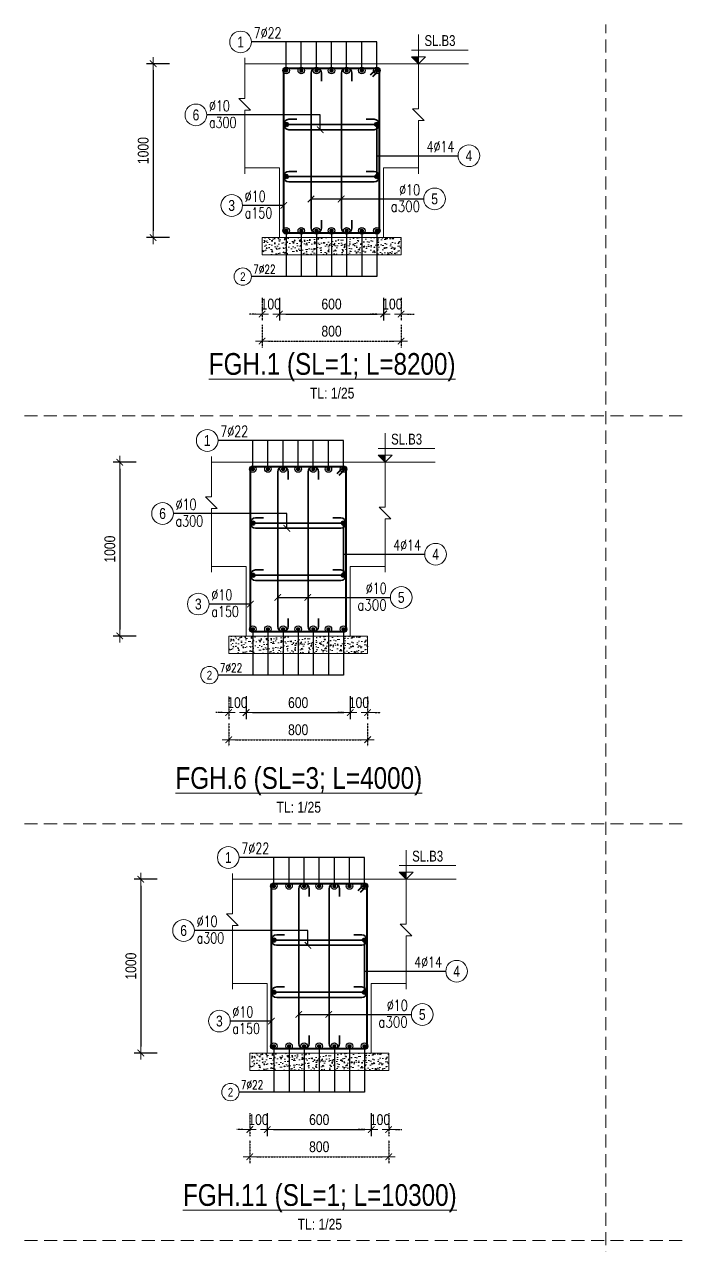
# Model space of a CAD drawing. Header units: millimetres. Extents: x -134772 to 596971, y -129535 to 35703.
# Drawn here: x 42956 to 46741, y -9243 to -2216 of the extents above; entities that cross this region are included whole.
import ezdxf
from ezdxf.enums import TextEntityAlignment as Align

# ---------------------------------------------------------------- set-up
doc = ezdxf.new("R2010")
doc.units = ezdxf.units.MM
doc.header["$MEASUREMENT"] = 0
doc.linetypes.add('HIDDEN', pattern=[0.375, 0.25, -0.125])
doc.layers.get('Defpoints').update_dxf_attribs({"color": 252})
for name, color, linetype, lineweight in [('NDC_S_ANNO', 7, 'Continuous', 20), ('NDC_S_CONTINUOUS', 3, 'Continuous', 20), ('NDC_S_DIM', 1, 'Continuous', 9), ('NDC_S_HATCH MATERIAL', 8, 'Continuous', 13), ('NDC_S_REBAR', 4, 'Continuous', 35), ('NDC_S_STIRRUP', 4, 'Continuous', 40), ('NDC_S_TEXT SYMBOL', 7, 'Continuous', 20), ('NDC_S_THIN LINE', 1, 'Continuous', 5), ('NDC_S_VN TEXT', 7, 'Continuous', 9)]:
    doc.layers.add(name, color=color, linetype=linetype, lineweight=lineweight)
doc.styles.add('ARIAL', font='arial.ttf', dxfattribs={"width": 0.8})
doc.styles.add('NDC_ANNO', font='', dxfattribs={"width": 0.8})
doc.styles.add('NDC_ROMANS', font='romans.shx', dxfattribs={"width": 0.8})
doc.styles.get('NDC_ANNO').set_extended_font_data('Dotum')
doc.dimstyles.new('NDC_dim_25', dxfattribs={"dimscale": 25, "dimtxt": 2.5, "dimasz": 1.5, "dimexe": 1.5, "dimexo": 0, "dimgap": 1, "dimtad": 1, "dimdec": 0, "dimzin": 0, "dimdsep": 46, "dimtxsty": 'ARIAL', "dimblk": 'DIMMARK', "dimcen": 0.09, "dimdle": 1.2, "dimclrd": 1, "dimclre": 1, "dimclrt": 3, "dimadec": 0, "dimazin": 0, "dimtfac": 1, "dimtdec": 0, "dimtix": 1, "dimtofl": 0, "dimtmove": 0, "dimatfit": 3, "dimfxl": 3.75, "dimfxlon": 1, "dimtolj": 1, "dimtzin": 0, "dimarcsym": 0})

# ---------------------------------------------------------------- blocks, each defined once
blk = doc.blocks.new('DIMMARK')
at = {"layer": 'NDC_S_DIM', "color": 1}
blk.add_line((-1.5, 0), (1, 0), dxfattribs=at)
at = {"layer": 'NDC_S_DIM', "color": 2, "const_width": 0.15}
blk.add_lwpolyline([(-0.5, -0.5), (0.5, 0.5)], dxfattribs=at)
blk = doc.blocks.new('kata_block_THEP')
at = {"layer": 'NDC_S_REBAR', "color": 0}
for p, q in [((-0.5, 0), (0.5, 0)), ((-0.35, 0.35), (0.35, -0.35)), ((0.35, 0.35), (-0.35, -0.35)), ((0, 0.5), (0, -0.5))]:
    blk.add_line(p, q, dxfattribs=at)
at = {"layer": 'NDC_S_REBAR', "color": 0, "const_width": 0.0833}
blk.add_lwpolyline([(-0.5, 0, 1), (0.5, 0, 1), (-0.5, 0, 1)], format="xyb", dxfattribs=at)
blk = doc.blocks.new('*D1551')
at = {"layer": 'Defpoints', "color": 0, "transparency": 16777216}
for p in [(44203.6, -2442.1), (43697.6, -3442.1), (44203.6, -3442.1)]:
    blk.add_point(p, dxfattribs=at)
at = {"layer": 'NDC_S_DIM', "color": 1, "lineweight": -2, "transparency": 16777216}
for p, q in [((43791.4, -2442.1), (43660.1, -2442.1)), ((43697.6, -2479.6), (43697.6, -3404.6)), ((43791.4, -3442.1), (43660.1, -3442.1))]:
    blk.add_line(p, q, dxfattribs=at)
at = {"layer": 'NDC_S_DIM', "color": 1, "lineweight": -2, "transparency": 16777216, "xscale": 37.5, "yscale": 37.5, "zscale": 37.5}
for p, rotation in [((43697.6, -2442.1), 90), ((43697.6, -3442.1), 270)]:
    blk.add_blockref('DIMMARK', p, dxfattribs=dict(at, rotation=rotation))
at = {"layer": 'NDC_S_DIM', "color": 3, "transparency": 16777216, "insert": (43640.7, -2942.1), "char_height": 62.5, "attachment_point": 5, "rotation": 90, "style": 'ARIAL'}
blk.add_mtext('\\A1;1000', dxfattribs=at)
blk = doc.blocks.new('*D1552')
at = {"layer": 'Defpoints', "color": 0, "transparency": 16777216}
for p in [(44425, -3482.6), (45025, -3482.6), (45025, -3882.6)]:
    blk.add_point(p, dxfattribs=at)
at = {"layer": 'NDC_S_DIM', "color": 1, "lineweight": -2, "transparency": 16777216}
for p, q in [((44425, -3788.8), (44425, -3920.1)), ((45025, -3788.8), (45025, -3920.1)), ((44462.5, -3882.6), (44987.5, -3882.6))]:
    blk.add_line(p, q, dxfattribs=at)
at = {"layer": 'NDC_S_DIM', "color": 1, "lineweight": -2, "transparency": 16777216, "xscale": 37.5, "yscale": 37.5, "zscale": 37.5, "rotation": 180}
blk.add_blockref('DIMMARK', (44425, -3882.6), dxfattribs=at)
at = {"layer": 'NDC_S_DIM', "color": 1, "lineweight": -2, "transparency": 16777216, "xscale": 37.5, "yscale": 37.5, "zscale": 37.5}
blk.add_blockref('DIMMARK', (45025, -3882.6), dxfattribs=at)
at = {"layer": 'NDC_S_DIM', "color": 3, "transparency": 16777216, "insert": (44725, -3825.7), "char_height": 62.5, "attachment_point": 5, "style": 'ARIAL'}
blk.add_mtext('\\A1;600', dxfattribs=at)
blk = doc.blocks.new('kata_block_CT')
at = {"layer": 'NDC_S_ANNO'}
blk.add_hatch(color=3, dxfattribs=at).paths.add_polyline_path([(0, 1.6), (-1.61, 1.6), (0, 0)])
at = {"layer": 'NDC_S_ANNO', "ltscale": 50}
h = blk.add_hatch(dxfattribs=at)
h.set_pattern_fill('ANSI31', color=256, scale=1.406251, style=0)
h.set_pattern_definition([(45, (0, 5e-12), (-3.157, 3.157), [])])
h.paths.add_polyline_path([(0, 1.6), (0, 0), (1.61, 1.6)])
for p, q in [((-1.59, 3.14), (11.47, 3.14)), ((11.56, 0), (-1.64, 0))]:
    blk.add_line(p, q, dxfattribs=at)
for points in [[(0, 6.69), (0, 0)], [(0, 0), (-1.61, 1.6), (0, 1.6)], [(0, 0), (1.61, 1.6), (0, 1.6)]]:
    blk.add_lwpolyline(points, dxfattribs=at)
at = {"layer": 'NDC_S_ANNO', "color": 8, "ltscale": 50}
blk.add_lwpolyline([(0, 0), (-1.61, 1.6), (0, 1.6)], dxfattribs=at)
at = {"layer": 'NDC_S_TEXT SYMBOL', "color": 3, "style": 'NDC_ANNO', "width": 0.8}
blk.add_attdef('CT', (1.41, 4.07), '', height=2.5, dxfattribs=at)
blk = doc.blocks.new('*D1553')
at = {"layer": 'Defpoints', "color": 0, "linetype": 'HIDDEN', "transparency": 16777216}
for p in [(44325, -3582.6), (44425, -3788.8), (44325, -3882.6)]:
    blk.add_point(p, dxfattribs=at)
at = {"layer": 'NDC_S_DIM', "color": 1, "linetype": 'HIDDEN', "lineweight": -2, "transparency": 16777216}
for p, q in [((44325, -3788.8), (44325, -3920.1)), ((44425, -3788.8), (44425, -3920.1)), ((44287.5, -3882.6), (44250, -3882.6)), ((44462.5, -3882.6), (44500, -3882.6))]:
    blk.add_line(p, q, dxfattribs=at)
at = {"layer": 'NDC_S_DIM', "color": 1, "linetype": 'HIDDEN', "lineweight": -2, "transparency": 16777216, "xscale": 37.5, "yscale": 37.5, "zscale": 37.5}
blk.add_blockref('DIMMARK', (44325, -3882.6), dxfattribs=at)
at = {"layer": 'NDC_S_DIM', "color": 1, "linetype": 'HIDDEN', "lineweight": -2, "transparency": 16777216, "xscale": 37.5, "yscale": 37.5, "zscale": 37.5, "rotation": 180}
blk.add_blockref('DIMMARK', (44425, -3882.6), dxfattribs=at)
at = {"layer": 'NDC_S_DIM', "color": 3, "linetype": 'HIDDEN', "transparency": 16777216, "insert": (44375, -3825.7), "char_height": 62.5, "attachment_point": 5, "style": 'ARIAL'}
blk.add_mtext('\\A1;100', dxfattribs=at)
blk = doc.blocks.new('*D1554')
at = {"layer": 'Defpoints', "color": 0, "linetype": 'HIDDEN', "transparency": 16777216}
for p in [(45125, -3582.6), (45025, -3788.8), (45125, -3882.6)]:
    blk.add_point(p, dxfattribs=at)
at = {"layer": 'NDC_S_DIM', "color": 1, "linetype": 'HIDDEN', "lineweight": -2, "transparency": 16777216}
for p, q in [((45025, -3788.8), (45025, -3920.1)), ((45125, -3788.8), (45125, -3920.1)), ((44987.5, -3882.6), (44950, -3882.6)), ((45162.5, -3882.6), (45200, -3882.6))]:
    blk.add_line(p, q, dxfattribs=at)
at = {"layer": 'NDC_S_DIM', "color": 1, "linetype": 'HIDDEN', "lineweight": -2, "transparency": 16777216, "xscale": 37.5, "yscale": 37.5, "zscale": 37.5}
blk.add_blockref('DIMMARK', (45025, -3882.6), dxfattribs=at)
at = {"layer": 'NDC_S_DIM', "color": 1, "linetype": 'HIDDEN', "lineweight": -2, "transparency": 16777216, "xscale": 37.5, "yscale": 37.5, "zscale": 37.5, "rotation": 180}
blk.add_blockref('DIMMARK', (45125, -3882.6), dxfattribs=at)
at = {"layer": 'NDC_S_DIM', "color": 3, "linetype": 'HIDDEN', "transparency": 16777216, "insert": (45075, -3825.7), "char_height": 62.5, "attachment_point": 5, "style": 'ARIAL'}
blk.add_mtext('\\A1;100', dxfattribs=at)
blk = doc.blocks.new('kata_block_TD')
at = {"color": 6, "linetype": 'ByBlock', "lineweight": -2, "style": 'ARIAL', "width": 0.8}
blk.add_attdef('SECTDET2', text='', height=5, dxfattribs=at).set_placement((0, 7.97), align=Align.CENTER)
at = {"color": 0, "linetype": 'ByBlock', "lineweight": -2, "style": 'ARIAL', "width": 0.8}
blk.add_attdef('SECTDET1', text='', height=5, dxfattribs=at).set_placement((0, 1.47), align=Align.CENTER)
at = {"color": 3, "lineweight": 25, "style": 'ARIAL', "width": 0.8}
blk.add_attdef('SSCALE', text='', height=2.5, dxfattribs=at).set_placement((0, -4), align=Align.CENTER)
blk = doc.blocks.new('*D1555')
at = {"layer": 'Defpoints', "color": 0, "linetype": 'HIDDEN', "transparency": 16777216}
for p in [(44325, -3582.6), (45125, -3582.6), (45125, -4038.6)]:
    blk.add_point(p, dxfattribs=at)
at = {"layer": 'NDC_S_DIM', "color": 1, "linetype": 'HIDDEN', "lineweight": -2, "transparency": 16777216}
for p, q in [((44325, -3944.8), (44325, -4076.1)), ((45125, -3944.8), (45125, -4076.1)), ((44362.5, -4038.6), (45087.5, -4038.6))]:
    blk.add_line(p, q, dxfattribs=at)
at = {"layer": 'NDC_S_DIM', "color": 1, "linetype": 'HIDDEN', "lineweight": -2, "transparency": 16777216, "xscale": 37.5, "yscale": 37.5, "zscale": 37.5, "rotation": 180}
blk.add_blockref('DIMMARK', (44325, -4038.6), dxfattribs=at)
at = {"layer": 'NDC_S_DIM', "color": 1, "linetype": 'HIDDEN', "lineweight": -2, "transparency": 16777216, "xscale": 37.5, "yscale": 37.5, "zscale": 37.5}
blk.add_blockref('DIMMARK', (45125, -4038.6), dxfattribs=at)
at = {"layer": 'NDC_S_DIM', "color": 3, "linetype": 'HIDDEN', "transparency": 16777216, "insert": (44725, -3981.6), "char_height": 62.5, "attachment_point": 5, "style": 'ARIAL'}
blk.add_mtext('\\A1;800', dxfattribs=at)
blk = doc.blocks.new('*U11')
blk.add_circle((-2.5, 0), 2.5)
at = {"layer": 'NDC_S_VN TEXT', "color": 3, "style": 'NDC_ROMANS', "width": 0.75}
for tag, p in [('DK1', (0.5, 0.85)), ('KC1', (0.5, -2.97))]:
    blk.add_attdef(tag, p, '', height=2.5, dxfattribs=at)
at = {"layer": 'NDC_S_VN TEXT', "color": 7, "style": 'ARIAL', "width": 0.8}
blk.add_attdef('SH2', text='', height=2.5, dxfattribs=at).set_placement((-2.5, 0), align=Align.MIDDLE)
blk = doc.blocks.new('*U12')
blk.add_circle((2.5, 0), 2.5)
at = {"layer": 'NDC_S_VN TEXT', "color": 3, "style": 'NDC_ROMANS'}
for tag, width, p in [('DK2', 0.75, (-0.85, 0.85)), ('KC2', 0.8, (-0.85, -2.97))]:
    blk.add_attdef(tag, text='', height=2.5, dxfattribs=dict(at, width=width)).set_placement(p, align=Align.RIGHT)
at = {"layer": 'NDC_S_VN TEXT', "color": 7, "style": 'ARIAL', "width": 0.8}
blk.add_attdef('SH3', text='', height=2.5, dxfattribs=at).set_placement((2.5, 0), align=Align.MIDDLE)
blk = doc.blocks.new('*U624')
blk.add_circle((2.5, 0), 2.5)
at = {"layer": 'NDC_S_VN TEXT', "color": 3, "style": 'NDC_ROMANS', "width": 0.75}
blk.add_attdef('DK2', text='', height=2.5, dxfattribs=at).set_placement((-0.85, 0.85), align=Align.RIGHT)
at = {"layer": 'NDC_S_VN TEXT', "color": 7, "style": 'ARIAL', "width": 0.8}
blk.add_attdef('SH3', text='', height=2.5, dxfattribs=at).set_placement((2.5, 0), align=Align.MIDDLE)
blk = doc.blocks.new('*U623')
blk.add_circle((-2.5, 0), 2.5)
at = {"layer": 'NDC_S_VN TEXT', "color": 3, "style": 'NDC_ROMANS', "width": 0.75}
blk.add_attdef('DK1', (0.5, 0.85), '', height=2.5, dxfattribs=at)
at = {"layer": 'NDC_S_VN TEXT', "color": 7, "style": 'ARIAL', "width": 0.8}
blk.add_attdef('SH2', text='', height=2.5, dxfattribs=at).set_placement((-2.5, 0), align=Align.MIDDLE)
blk = doc.blocks.new('*D1571')
at = {"layer": 'Defpoints', "color": 0, "linetype": 'HIDDEN', "transparency": 16777216}
for p in [(44132.9, -5875.9), (44932.9, -5875.9), (44932.9, -6331.9)]:
    blk.add_point(p, dxfattribs=at)
at = {"layer": 'NDC_S_DIM', "color": 1, "linetype": 'HIDDEN', "lineweight": -2, "transparency": 16777216}
for p, q in [((44132.9, -6238.1), (44132.9, -6369.4)), ((44932.9, -6238.1), (44932.9, -6369.4)), ((44170.4, -6331.9), (44895.4, -6331.9))]:
    blk.add_line(p, q, dxfattribs=at)
at = {"layer": 'NDC_S_DIM', "color": 1, "linetype": 'HIDDEN', "lineweight": -2, "transparency": 16777216, "xscale": 37.5, "yscale": 37.5, "zscale": 37.5, "rotation": 180}
blk.add_blockref('DIMMARK', (44132.9, -6331.9), dxfattribs=at)
at = {"layer": 'NDC_S_DIM', "color": 1, "linetype": 'HIDDEN', "lineweight": -2, "transparency": 16777216, "xscale": 37.5, "yscale": 37.5, "zscale": 37.5}
blk.add_blockref('DIMMARK', (44932.9, -6331.9), dxfattribs=at)
at = {"layer": 'NDC_S_DIM', "color": 3, "linetype": 'HIDDEN', "transparency": 16777216, "insert": (44532.9, -6275), "char_height": 62.5, "attachment_point": 5, "style": 'ARIAL'}
blk.add_mtext('\\A1;800', dxfattribs=at)
blk = doc.blocks.new('*D1572')
at = {"layer": 'Defpoints', "color": 0, "linetype": 'HIDDEN', "transparency": 16777216}
for p in [(44932.9, -5875.9), (44832.9, -6082.1), (44932.9, -6175.9)]:
    blk.add_point(p, dxfattribs=at)
at = {"layer": 'NDC_S_DIM', "color": 1, "linetype": 'HIDDEN', "lineweight": -2, "transparency": 16777216}
for p, q in [((44832.9, -6082.1), (44832.9, -6213.4)), ((44932.9, -6082.1), (44932.9, -6213.4)), ((44795.4, -6175.9), (44757.9, -6175.9)), ((44970.4, -6175.9), (45007.9, -6175.9))]:
    blk.add_line(p, q, dxfattribs=at)
at = {"layer": 'NDC_S_DIM', "color": 1, "linetype": 'HIDDEN', "lineweight": -2, "transparency": 16777216, "xscale": 37.5, "yscale": 37.5, "zscale": 37.5}
blk.add_blockref('DIMMARK', (44832.9, -6175.9), dxfattribs=at)
at = {"layer": 'NDC_S_DIM', "color": 1, "linetype": 'HIDDEN', "lineweight": -2, "transparency": 16777216, "xscale": 37.5, "yscale": 37.5, "zscale": 37.5, "rotation": 180}
blk.add_blockref('DIMMARK', (44932.9, -6175.9), dxfattribs=at)
at = {"layer": 'NDC_S_DIM', "color": 3, "linetype": 'HIDDEN', "transparency": 16777216, "insert": (44882.9, -6119), "char_height": 62.5, "attachment_point": 5, "style": 'ARIAL'}
blk.add_mtext('\\A1;100', dxfattribs=at)
blk = doc.blocks.new('*D1573')
at = {"layer": 'Defpoints', "color": 0, "linetype": 'HIDDEN', "transparency": 16777216}
for p in [(44132.9, -5875.9), (44232.9, -6082.1), (44132.9, -6175.9)]:
    blk.add_point(p, dxfattribs=at)
at = {"layer": 'NDC_S_DIM', "color": 1, "linetype": 'HIDDEN', "lineweight": -2, "transparency": 16777216}
for p, q in [((44132.9, -6082.1), (44132.9, -6213.4)), ((44232.9, -6082.1), (44232.9, -6213.4)), ((44095.4, -6175.9), (44057.9, -6175.9)), ((44270.4, -6175.9), (44307.9, -6175.9))]:
    blk.add_line(p, q, dxfattribs=at)
at = {"layer": 'NDC_S_DIM', "color": 1, "linetype": 'HIDDEN', "lineweight": -2, "transparency": 16777216, "xscale": 37.5, "yscale": 37.5, "zscale": 37.5}
blk.add_blockref('DIMMARK', (44132.9, -6175.9), dxfattribs=at)
at = {"layer": 'NDC_S_DIM', "color": 1, "linetype": 'HIDDEN', "lineweight": -2, "transparency": 16777216, "xscale": 37.5, "yscale": 37.5, "zscale": 37.5, "rotation": 180}
blk.add_blockref('DIMMARK', (44232.9, -6175.9), dxfattribs=at)
at = {"layer": 'NDC_S_DIM', "color": 3, "linetype": 'HIDDEN', "transparency": 16777216, "insert": (44182.9, -6119), "char_height": 62.5, "attachment_point": 5, "style": 'ARIAL'}
blk.add_mtext('\\A1;100', dxfattribs=at)
blk = doc.blocks.new('*D1574')
at = {"layer": 'Defpoints', "color": 0, "transparency": 16777216}
for p in [(44232.9, -5775.9), (44832.9, -5775.9), (44832.9, -6175.9)]:
    blk.add_point(p, dxfattribs=at)
at = {"layer": 'NDC_S_DIM', "color": 1, "lineweight": -2, "transparency": 16777216}
for p, q in [((44232.9, -6082.1), (44232.9, -6213.4)), ((44832.9, -6082.1), (44832.9, -6213.4)), ((44270.4, -6175.9), (44795.4, -6175.9))]:
    blk.add_line(p, q, dxfattribs=at)
at = {"layer": 'NDC_S_DIM', "color": 1, "lineweight": -2, "transparency": 16777216, "xscale": 37.5, "yscale": 37.5, "zscale": 37.5, "rotation": 180}
blk.add_blockref('DIMMARK', (44232.9, -6175.9), dxfattribs=at)
at = {"layer": 'NDC_S_DIM', "color": 1, "lineweight": -2, "transparency": 16777216, "xscale": 37.5, "yscale": 37.5, "zscale": 37.5}
blk.add_blockref('DIMMARK', (44832.9, -6175.9), dxfattribs=at)
at = {"layer": 'NDC_S_DIM', "color": 3, "transparency": 16777216, "insert": (44532.9, -6119), "char_height": 62.5, "attachment_point": 5, "style": 'ARIAL'}
blk.add_mtext('\\A1;600', dxfattribs=at)
blk = doc.blocks.new('*D1575')
at = {"layer": 'Defpoints', "color": 0, "transparency": 16777216}
for p in [(44011.5, -4735.4), (43505.5, -5735.4), (44011.5, -5735.4)]:
    blk.add_point(p, dxfattribs=at)
at = {"layer": 'NDC_S_DIM', "color": 1, "lineweight": -2, "transparency": 16777216}
for p, q in [((43599.2, -4735.4), (43468, -4735.4)), ((43505.5, -4772.9), (43505.5, -5697.9)), ((43599.2, -5735.4), (43468, -5735.4))]:
    blk.add_line(p, q, dxfattribs=at)
at = {"layer": 'NDC_S_DIM', "color": 1, "lineweight": -2, "transparency": 16777216, "xscale": 37.5, "yscale": 37.5, "zscale": 37.5}
for p, rotation in [((43505.5, -4735.4), 90), ((43505.5, -5735.4), 270)]:
    blk.add_blockref('DIMMARK', p, dxfattribs=dict(at, rotation=rotation))
at = {"layer": 'NDC_S_DIM', "color": 3, "transparency": 16777216, "insert": (43448.6, -5235.4), "char_height": 62.5, "attachment_point": 5, "rotation": 90, "style": 'ARIAL'}
blk.add_mtext('\\A1;1000', dxfattribs=at)
blk = doc.blocks.new('*D1596')
at = {"layer": 'Defpoints', "color": 0, "transparency": 16777216}
for p in [(44132.7, -7134.9), (43626.7, -8134.9), (44132.7, -8134.9)]:
    blk.add_point(p, dxfattribs=at)
at = {"layer": 'NDC_S_DIM', "color": 1, "lineweight": -2, "transparency": 16777216}
for p, q in [((43720.4, -7134.9), (43589.2, -7134.9)), ((43626.7, -7172.4), (43626.7, -8097.4)), ((43720.4, -8134.9), (43589.2, -8134.9))]:
    blk.add_line(p, q, dxfattribs=at)
at = {"layer": 'NDC_S_DIM', "color": 1, "lineweight": -2, "transparency": 16777216, "xscale": 37.5, "yscale": 37.5, "zscale": 37.5}
for p, rotation in [((43626.7, -7134.9), 90), ((43626.7, -8134.9), 270)]:
    blk.add_blockref('DIMMARK', p, dxfattribs=dict(at, rotation=rotation))
at = {"layer": 'NDC_S_DIM', "color": 3, "transparency": 16777216, "insert": (43569.8, -7634.9), "char_height": 62.5, "attachment_point": 5, "rotation": 90, "style": 'ARIAL'}
blk.add_mtext('\\A1;1000', dxfattribs=at)
blk = doc.blocks.new('*D1597')
at = {"layer": 'Defpoints', "color": 0, "transparency": 16777216}
for p in [(44354.1, -8175.4), (44954.1, -8175.4), (44954.1, -8575.4)]:
    blk.add_point(p, dxfattribs=at)
at = {"layer": 'NDC_S_DIM', "color": 1, "lineweight": -2, "transparency": 16777216}
for p, q in [((44354.1, -8481.7), (44354.1, -8612.9)), ((44954.1, -8481.7), (44954.1, -8612.9)), ((44391.6, -8575.4), (44916.6, -8575.4))]:
    blk.add_line(p, q, dxfattribs=at)
at = {"layer": 'NDC_S_DIM', "color": 1, "lineweight": -2, "transparency": 16777216, "xscale": 37.5, "yscale": 37.5, "zscale": 37.5, "rotation": 180}
blk.add_blockref('DIMMARK', (44354.1, -8575.4), dxfattribs=at)
at = {"layer": 'NDC_S_DIM', "color": 1, "lineweight": -2, "transparency": 16777216, "xscale": 37.5, "yscale": 37.5, "zscale": 37.5}
blk.add_blockref('DIMMARK', (44954.1, -8575.4), dxfattribs=at)
at = {"layer": 'NDC_S_DIM', "color": 3, "transparency": 16777216, "insert": (44654.1, -8518.5), "char_height": 62.5, "attachment_point": 5, "style": 'ARIAL'}
blk.add_mtext('\\A1;600', dxfattribs=at)
blk = doc.blocks.new('*D1598')
at = {"layer": 'Defpoints', "color": 0, "linetype": 'HIDDEN', "transparency": 16777216}
for p in [(44254.1, -8275.4), (44354.1, -8481.7), (44254.1, -8575.4)]:
    blk.add_point(p, dxfattribs=at)
at = {"layer": 'NDC_S_DIM', "color": 1, "linetype": 'HIDDEN', "lineweight": -2, "transparency": 16777216}
for p, q in [((44254.1, -8481.7), (44254.1, -8612.9)), ((44354.1, -8481.7), (44354.1, -8612.9)), ((44216.6, -8575.4), (44179.1, -8575.4)), ((44391.6, -8575.4), (44429.1, -8575.4))]:
    blk.add_line(p, q, dxfattribs=at)
at = {"layer": 'NDC_S_DIM', "color": 1, "linetype": 'HIDDEN', "lineweight": -2, "transparency": 16777216, "xscale": 37.5, "yscale": 37.5, "zscale": 37.5}
blk.add_blockref('DIMMARK', (44254.1, -8575.4), dxfattribs=at)
at = {"layer": 'NDC_S_DIM', "color": 1, "linetype": 'HIDDEN', "lineweight": -2, "transparency": 16777216, "xscale": 37.5, "yscale": 37.5, "zscale": 37.5, "rotation": 180}
blk.add_blockref('DIMMARK', (44354.1, -8575.4), dxfattribs=at)
at = {"layer": 'NDC_S_DIM', "color": 3, "linetype": 'HIDDEN', "transparency": 16777216, "insert": (44304.1, -8518.5), "char_height": 62.5, "attachment_point": 5, "style": 'ARIAL'}
blk.add_mtext('\\A1;100', dxfattribs=at)
blk = doc.blocks.new('*D1599')
at = {"layer": 'Defpoints', "color": 0, "linetype": 'HIDDEN', "transparency": 16777216}
for p in [(45054.1, -8275.4), (44954.1, -8481.7), (45054.1, -8575.4)]:
    blk.add_point(p, dxfattribs=at)
at = {"layer": 'NDC_S_DIM', "color": 1, "linetype": 'HIDDEN', "lineweight": -2, "transparency": 16777216}
for p, q in [((44954.1, -8481.7), (44954.1, -8612.9)), ((45054.1, -8481.7), (45054.1, -8612.9)), ((44916.6, -8575.4), (44879.1, -8575.4)), ((45091.6, -8575.4), (45129.1, -8575.4))]:
    blk.add_line(p, q, dxfattribs=at)
at = {"layer": 'NDC_S_DIM', "color": 1, "linetype": 'HIDDEN', "lineweight": -2, "transparency": 16777216, "xscale": 37.5, "yscale": 37.5, "zscale": 37.5}
blk.add_blockref('DIMMARK', (44954.1, -8575.4), dxfattribs=at)
at = {"layer": 'NDC_S_DIM', "color": 1, "linetype": 'HIDDEN', "lineweight": -2, "transparency": 16777216, "xscale": 37.5, "yscale": 37.5, "zscale": 37.5, "rotation": 180}
blk.add_blockref('DIMMARK', (45054.1, -8575.4), dxfattribs=at)
at = {"layer": 'NDC_S_DIM', "color": 3, "linetype": 'HIDDEN', "transparency": 16777216, "insert": (45004.1, -8518.5), "char_height": 62.5, "attachment_point": 5, "style": 'ARIAL'}
blk.add_mtext('\\A1;100', dxfattribs=at)
blk = doc.blocks.new('*D1600')
at = {"layer": 'Defpoints', "color": 0, "linetype": 'HIDDEN', "transparency": 16777216}
for p in [(44254.1, -8275.4), (45054.1, -8275.4), (45054.1, -8731.4)]:
    blk.add_point(p, dxfattribs=at)
at = {"layer": 'NDC_S_DIM', "color": 1, "linetype": 'HIDDEN', "lineweight": -2, "transparency": 16777216}
for p, q in [((44254.1, -8637.7), (44254.1, -8768.9)), ((45054.1, -8637.7), (45054.1, -8768.9)), ((44291.6, -8731.4), (45016.6, -8731.4))]:
    blk.add_line(p, q, dxfattribs=at)
at = {"layer": 'NDC_S_DIM', "color": 1, "linetype": 'HIDDEN', "lineweight": -2, "transparency": 16777216, "xscale": 37.5, "yscale": 37.5, "zscale": 37.5, "rotation": 180}
blk.add_blockref('DIMMARK', (44254.1, -8731.4), dxfattribs=at)
at = {"layer": 'NDC_S_DIM', "color": 1, "linetype": 'HIDDEN', "lineweight": -2, "transparency": 16777216, "xscale": 37.5, "yscale": 37.5, "zscale": 37.5}
blk.add_blockref('DIMMARK', (45054.1, -8731.4), dxfattribs=at)
at = {"layer": 'NDC_S_DIM', "color": 3, "linetype": 'HIDDEN', "transparency": 16777216, "insert": (44654.1, -8674.5), "char_height": 62.5, "attachment_point": 5, "style": 'ARIAL'}
blk.add_mtext('\\A1;800', dxfattribs=at)

msp = doc.modelspace()

# ---------------------------------------------------------------- hatches: boundary and pattern name
at = {"layer": 'NDC_S_HATCH MATERIAL'}
h = msp.add_hatch(dxfattribs=at)
h.set_pattern_fill('AR-CONC', color=256, scale=8)
h.set_pattern_definition([(50, (33725.017, 23178.073), (57.380815, -5.02017), [6, -66]), (355, (33725.02, 23178.073), (-11.10011, 60.17537), [4.8, -52.8]), (100.45144, (33729.8, 23177.655), (46.28071, 55.1552), [5.09922, -56.09137]), (46.1842, (33725.02, 23194.07), (85.3793, -13.24154), [9, -99]), (96.63564, (33732.13, 23192.97), (74.77296, 77.92949), [7.64883, -84.1371]), (351.18416, (33725.02, 23194.07), (74.77296, 77.9295), [7.2, -79.2]), (21, (33733.017, 23190.073), (47.752564, -32.20951), [6, -66]), (326, (33733.02, 23190.073), (19.46523, 58.012), [4.8, -52.8]), (71.45144, (33736.997, 23187.39), (67.21779, 25.80249), [5.09922, -56.09137]), (37.5, (33725.017, 23178.073), (0.972788, 26.631508), [0, -52.16, 0, -53.6, 0, -53]), (7.5, (33725.017, 23178.073), (21.045563, 31.552937), [0, -30.56, 0, -50.96, 0, -20.2]), (327.5, (33707.177, 23178.073), (42.705795, -1.80439), [0, -20, 0, -62.4, 0, -82.8]), (317.5, (33699.177, 23178.073), (46.654894, 8.0084), [0, -26, 0, -41.44, 0, -58.8])])
h.paths.add_polyline_path([(44325, -3442.1), (45125, -3442.1), (45125, -3542.1), (44325, -3542.1)])
h = msp.add_hatch(dxfattribs=at)
h.set_pattern_fill('AR-CONC', color=256, scale=8)
h.set_pattern_definition([(50, (33532.86, 20884.754), (57.380815, -5.02017), [6, -66]), (355, (33532.86, 20884.754), (-11.10011, 60.17537), [4.8, -52.8]), (100.45144, (33537.64, 20884.335), (46.28071, 55.1552), [5.09922, -56.09137]), (46.1842, (33532.86, 20900.754), (85.3793, -13.24154), [9, -99]), (96.63564, (33539.976, 20899.65), (74.77296, 77.92949), [7.64883, -84.1371]), (351.18416, (33532.86, 20900.75), (74.77296, 77.9295), [7.2, -79.2]), (21, (33540.86, 20896.754), (47.752564, -32.20951), [6, -66]), (326, (33540.86, 20896.754), (19.46523, 58.012), [4.8, -52.8]), (71.45144, (33544.84, 20894.07), (67.21779, 25.80249), [5.09922, -56.09137]), (37.5, (33532.86, 20884.754), (0.972788, 26.631508), [0, -52.16, 0, -53.6, 0, -53]), (7.5, (33532.86, 20884.754), (21.045563, 31.552937), [0, -30.56, 0, -50.96, 0, -20.2]), (327.5, (33515.02, 20884.754), (42.705795, -1.80439), [0, -20, 0, -62.4, 0, -82.8]), (317.5, (33507.02, 20884.754), (46.654894, 8.0084), [0, -26, 0, -41.44, 0, -58.8])])
h.paths.add_polyline_path([(44132.9, -5735.4), (44932.9, -5735.4), (44932.9, -5835.4), (44132.9, -5835.4)])
h = msp.add_hatch(dxfattribs=at)
h.set_pattern_fill('AR-CONC', color=256, scale=8)
h.set_pattern_definition([(50, (33654.08, 18485.216), (57.380815, -5.02017), [6, -66]), (355, (33654.08, 18485.216), (-11.10011, 60.17537), [4.8, -52.8]), (100.45144, (33658.86, 18484.8), (46.28071, 55.1552), [5.09922, -56.09137]), (46.1842, (33654.08, 18501.216), (85.3793, -13.24154), [9, -99]), (96.63564, (33661.19, 18500.11), (74.77296, 77.92949), [7.64883, -84.1371]), (351.18416, (33654.08, 18501.22), (74.77296, 77.9295), [7.2, -79.2]), (21, (33662.08, 18497.216), (47.752564, -32.20951), [6, -66]), (326, (33662.08, 18497.216), (19.46523, 58.012), [4.8, -52.8]), (71.45144, (33666.06, 18494.53), (67.21779, 25.80249), [5.09922, -56.09137]), (37.5, (33654.079, 18485.216), (0.972788, 26.631508), [0, -52.16, 0, -53.6, 0, -53]), (7.5, (33654.08, 18485.216), (21.045563, 31.552937), [0, -30.56, 0, -50.96, 0, -20.2]), (327.5, (33636.24, 18485.216), (42.705795, -1.80439), [0, -20, 0, -62.4, 0, -82.8]), (317.5, (33628.24, 18485.216), (46.654894, 8.0084), [0, -26, 0, -41.44, 0, -58.8])])
h.paths.add_polyline_path([(44254.1, -8134.9), (45054.1, -8134.9), (45054.1, -8234.9), (44254.1, -8234.9)])

# ---------------------------------------------------------------- linework, layer by layer
at = {"layer": 'NDC_S_CONTINUOUS'}
for points in [[(44225, -2442.1), (44425, -2442.1), (44425, -2442.1), (45025, -2442.1), (45025, -2442.1), (45225, -2442.1)], [(44225, -3042.1), (44425, -3042.1), (44425, -3442.1), (45025, -3442.1), (45025, -3042.1), (45225, -3042.1)], [(44032.9, -4735.4), (44232.9, -4735.4), (44232.9, -4735.4), (44832.9, -4735.4), (44832.9, -4735.4), (45032.9, -4735.4)], [(44032.9, -5335.4), (44232.9, -5335.4), (44232.9, -5735.4), (44832.9, -5735.4), (44832.9, -5335.4), (45032.9, -5335.4)], [(44154.1, -7134.9), (44354.1, -7134.9), (44354.1, -7134.9), (44954.1, -7134.9), (44954.1, -7134.9), (45154.1, -7134.9)], [(44154.1, -7734.9), (44354.1, -7734.9), (44354.1, -8134.9), (44954.1, -8134.9), (44954.1, -7734.9), (45154.1, -7734.9)]]:
    msp.add_lwpolyline(points, dxfattribs=at)
at = {"layer": 'NDC_S_HATCH MATERIAL', "linetype": 'HIDDEN', "ltscale": 300}
for p, q in [((46303.6, -16216.1), (46303.6, -2216.1)), ((42956.4, -4469.3), (60887.9, -4467.8)), ((42956.7, -6815.7), (60888.2, -6814.2)), ((42957, -9213.7), (60888.6, -9212.3))]:
    msp.add_line(p, q, dxfattribs=at)
at = {"layer": 'NDC_S_HATCH MATERIAL', "ltscale": 1500}
for points in [[(44325, -3542.1), (45125, -3542.1), (45125, -3442.1), (44325, -3442.1)], [(44132.9, -5835.4), (44932.9, -5835.4), (44932.9, -5735.4), (44132.9, -5735.4)], [(44254.1, -8234.9), (45054.1, -8234.9), (45054.1, -8134.9), (44254.1, -8134.9)]]:
    msp.add_lwpolyline(points, close=True, dxfattribs=at)
at = {"layer": 'NDC_S_REBAR'}
for points in [[(44667, -2541.8), (44667, -2496.8, 1), (44607, -2496.8), (44607, -3386.8, 1), (44667, -3386.8), (44667, -3341.8)], [(44842, -2541.8), (44842, -2496.8, 1), (44782, -2496.8), (44782, -3386.8, 1), (44842, -3386.8), (44842, -3341.8)], [(44525, -2762.1), (44480, -2762.1, 1), (44480, -2822.1), (44970, -2822.1, 1), (44970, -2762.1), (44925, -2762.1)], [(44525, -3062.1), (44480, -3062.1, 1), (44480, -3122.1), (44970, -3122.1, 1), (44970, -3062.1), (44925, -3062.1)], [(44474.9, -4835.2), (44474.9, -4790.2, 1), (44414.9, -4790.2), (44414.9, -5680.2, 1), (44474.9, -5680.2), (44474.9, -5635.2)], [(44649.9, -4835.2), (44649.9, -4790.2, 1), (44589.9, -4790.2), (44589.9, -5680.2, 1), (44649.9, -5680.2), (44649.9, -5635.2)], [(44332.9, -5055.4), (44287.9, -5055.4, 1), (44287.9, -5115.4), (44777.9, -5115.4, 1), (44777.9, -5055.4), (44732.9, -5055.4)], [(44332.9, -5355.4), (44287.9, -5355.4, 1), (44287.9, -5415.4), (44777.9, -5415.4, 1), (44777.9, -5355.4), (44732.9, -5355.4)], [(44596.1, -7234.7), (44596.1, -7189.7, 1), (44536.1, -7189.7), (44536.1, -8079.7, 1), (44596.1, -8079.7), (44596.1, -8034.7)], [(44771.1, -7234.7), (44771.1, -7189.7, 1), (44711.1, -7189.7), (44711.1, -8079.7, 1), (44771.1, -8079.7), (44771.1, -8034.7)], [(44454.1, -7454.9), (44409.1, -7454.9, 1), (44409.1, -7514.9), (44899.1, -7514.9, 1), (44899.1, -7454.9), (44854.1, -7454.9)], [(44454.1, -7754.9), (44409.1, -7754.9, 1), (44409.1, -7814.9), (44899.1, -7814.9, 1), (44899.1, -7754.9), (44854.1, -7754.9)]]:
    msp.add_lwpolyline(points, format="xyb", dxfattribs=at)
at = {"layer": 'NDC_S_STIRRUP'}
for points in [[(44949, -2507.1), (44989, -2467.1, -0.414214), (45000, -2478.1), (45000, -3406.1, -0.414214), (44989, -3417.1), (44461, -3417.1, -0.414214), (44450, -3406.1), (44450, -2478.1, -0.414214), (44461, -2467.1), (44989, -2467.1, -0.414214), (45000, -2478.1), (44960, -2518.1)], [(44756.9, -4800.4), (44796.9, -4760.4, -0.414214), (44807.9, -4771.4), (44807.9, -5699.4, -0.414214), (44796.9, -5710.4), (44268.9, -5710.4, -0.414214), (44257.9, -5699.4), (44257.9, -4771.4, -0.414214), (44268.9, -4760.4), (44796.9, -4760.4, -0.414214), (44807.9, -4771.4), (44767.9, -4811.4)], [(44878.1, -7199.9), (44918.1, -7159.9, -0.414214), (44929.1, -7170.9), (44929.1, -8098.9, -0.414214), (44918.1, -8109.9), (44390.1, -8109.9, -0.414214), (44379.1, -8098.9), (44379.1, -7170.9, -0.414214), (44390.1, -7159.9), (44918.1, -7159.9, -0.414214), (44929.1, -7170.9), (44889.1, -7210.9)]]:
    msp.add_lwpolyline(points, format="xyb", dxfattribs=at)
at = {"layer": 'NDC_S_THIN LINE'}
for points in [[(44225, -3075.4), (44225, -2708.6), (44258.4, -2708.6), (44191.7, -2642), (44225, -2642), (44225, -2408.7)], [(45225, -3075.4), (45225, -2768.1), (45258.4, -2768.1), (45191.7, -2701.4), (45225, -2701.4), (45225, -2408.7)], [(44032.9, -5368.7), (44032.9, -5001.9), (44066.2, -5001.9), (43999.5, -4935.3), (44032.9, -4935.3), (44032.9, -4702.1)], [(45032.9, -5368.7), (45032.9, -5061.4), (45066.2, -5061.4), (44999.5, -4994.7), (45032.9, -4994.7), (45032.9, -4702.1)], [(44154.1, -7768.3), (44154.1, -7401.5), (44187.4, -7401.5), (44120.7, -7334.8), (44154.1, -7334.8), (44154.1, -7101.6)], [(45154.1, -7768.3), (45154.1, -7460.9), (45187.4, -7460.9), (45120.7, -7394.3), (45154.1, -7394.3), (45154.1, -7101.6)]]:
    msp.add_lwpolyline(points, dxfattribs=at)

# ---------------------------------------------------------------- block references
at = {"layer": 'NDC_S_REBAR', "xscale": 22, "yscale": 22, "zscale": 22}
for p in [(44464, -2481.1), (44551, -2481.1), (44638, -2481.1), (44725, -2481.1), (44812, -2481.1), (44899, -2481.1), (44986, -2481.1), (44464, -2792.1), (44986, -2792.1), (44464, -3092.1), (44986, -3092.1), (44464, -3403.1), (44551, -3403.1), (44638, -3403.1), (44725, -3403.1), (44812, -3403.1), (44899, -3403.1), (44986, -3403.1), (44271.9, -4774.4), (44358.9, -4774.4), (44445.9, -4774.4), (44532.9, -4774.4), (44619.9, -4774.4), (44706.9, -4774.4), (44793.9, -4774.4), (44271.9, -5085.4), (44793.9, -5085.4), (44271.9, -5385.4), (44793.9, -5385.4), (44271.9, -5696.4), (44358.9, -5696.4), (44445.9, -5696.4), (44532.9, -5696.4), (44619.9, -5696.4), (44706.9, -5696.4), (44793.9, -5696.4), (44393.1, -7173.9), (44480.1, -7173.9), (44567.1, -7173.9), (44654.1, -7173.9), (44741.1, -7173.9), (44828.1, -7173.9), (44915.1, -7173.9), (44393.1, -7484.9), (44915.1, -7484.9), (44393.1, -7784.9), (44915.1, -7784.9), (44393.1, -8095.9), (44480.1, -8095.9), (44567.1, -8095.9), (44654.1, -8095.9), (44741.1, -8095.9), (44828.1, -8095.9), (44915.1, -8095.9)]:
    msp.add_blockref('kata_block_THEP', p, dxfattribs=at)
at = {"layer": 'NDC_S_REBAR', "color": 3, "xscale": 16, "yscale": 16, "zscale": 16}
for p in [(44464, -2481.1), (44464, -2792.1), (44464, -3403.1), (44271.9, -4774.4), (44271.9, -5085.4), (44271.9, -5696.4), (44393.1, -7173.9), (44393.1, -7484.9), (44393.1, -8095.9)]:
    msp.add_blockref('kata_block_THEP', p, dxfattribs=at)
at = {"layer": 'NDC_S_THIN LINE'}
for name, p, xscale, yscale, zscale, values in [('*U623', (44264, -2317.1), 25, 25, 25, {'SH2': '1', 'DK1': '7%%c22'}), ('*U11', (44006.6, -2737.1), 25, 25, 25, {'SH2': '6', 'DK1': '%%c10', 'KC1': 'a300'}), ('*U624', (45453.8, -2971.5), 25, 25, 25, {'SH3': '4', 'DK2': '4%%c14'}), ('*U12', (45256.1, -3220.3), 25, 25, 25, {'SH3': '5', 'DK2': '%%c10', 'KC2': 'a300'}), ('*U11', (44212.5, -3257.9), 25, 25, 25, {'SH2': '3', 'DK1': '%%c10', 'KC1': 'a150'}), ('*U623', (44264, -3667.1), 20, 20, 20, {'SH2': '2', 'DK1': '7%%c22'}), ('*U623', (44071.9, -4610.4), 25, 25, 25, {'SH2': '1', 'DK1': '7%%c22'}), ('*U11', (43814.5, -5030.4), 25, 25, 25, {'SH2': '6', 'DK1': '%%c10', 'KC1': 'a300'}), ('*U624', (45261.7, -5264.8), 25, 25, 25, {'SH3': '4', 'DK2': '4%%c14'}), ('*U11', (44020.4, -5551.2), 25, 25, 25, {'SH2': '3', 'DK1': '%%c10', 'KC1': 'a150'}), ('*U12', (45063.9, -5513.6), 25, 25, 25, {'SH3': '5', 'DK2': '%%c10', 'KC2': 'a300'}), ('*U623', (44071.9, -5960.4), 20, 20, 20, {'SH2': '2', 'DK1': '7%%c22'}), ('*U623', (44193.1, -7009.9), 25, 25, 25, {'SH2': '1', 'DK1': '7%%c22'}), ('*U11', (43935.7, -7429.9), 25, 25, 25, {'SH2': '6', 'DK1': '%%c10', 'KC1': 'a300'}), ('*U624', (45382.9, -7664.3), 25, 25, 25, {'SH3': '4', 'DK2': '4%%c14'}), ('*U11', (44141.6, -7950.8), 25, 25, 25, {'SH2': '3', 'DK1': '%%c10', 'KC1': 'a150'}), ('*U12', (45185.1, -7913.2), 25, 25, 25, {'SH3': '5', 'DK2': '%%c10', 'KC2': 'a300'}), ('*U623', (44193.1, -8359.9), 20, 20, 20, {'SH2': '2', 'DK1': '7%%c22'})]:
    msp.add_blockref(name, p, dxfattribs=dict(at, xscale=xscale, yscale=yscale, zscale=zscale)).add_auto_attribs(values)
at = {"layer": 'NDC_S_VN TEXT', "xscale": 25, "yscale": 25, "zscale": 25}
for p in [(45225, -2442.1), (45032.9, -4735.4), (45154.1, -7134.9)]:
    msp.add_blockref('kata_block_CT', p, dxfattribs=at).add_auto_attribs({'CT': 'SL.B3'})
at = {"layer": 'NDC_S_VN TEXT'}
ref = msp.add_blockref('kata_block_TD', (44728.6, -4268.9), dxfattribs=dict(at, xscale=25, yscale=25, zscale=25))
ref.add_attrib('SECTDET1', '%%uFGH.1 (SL=1; L=8200)', dxfattribs={"layer": '0', "color": 0, "linetype": 'ByBlock', "lineweight": -2, "height": 125, "style": 'ARIAL', "width": 0.8}).set_placement((44728.6, -4232.2), align=Align.CENTER)
ref.add_attrib('SSCALE', 'TL: 1/25', dxfattribs={"layer": '0', "color": 3, "lineweight": 25, "height": 62.5, "style": 'ARIAL', "width": 0.8}).set_placement((44728.6, -4368.9), align=Align.CENTER)
ref = msp.add_blockref('kata_block_TD', (44536.4, -6651.6), dxfattribs=dict(at, xscale=25, yscale=25, zscale=25))
ref.add_attrib('SECTDET1', '%%uFGH.6 (SL=3; L=4000)', dxfattribs={"layer": '0', "color": 0, "linetype": 'ByBlock', "lineweight": -2, "height": 125, "style": 'ARIAL', "width": 0.8}).set_placement((44536.4, -6614.9), align=Align.CENTER)
ref.add_attrib('SSCALE', 'TL: 1/25', dxfattribs={"layer": '0', "color": 3, "lineweight": 25, "height": 62.5, "style": 'ARIAL', "width": 0.8}).set_placement((44536.4, -6751.6), align=Align.CENTER)
ref = msp.add_blockref('kata_block_TD', (44657.6, -9051.2), dxfattribs=dict(at, xscale=25, yscale=25, zscale=25))
ref.add_attrib('SECTDET1', '%%uFGH.11 (SL=1; L=10300)', dxfattribs={"layer": '0', "color": 0, "linetype": 'ByBlock', "lineweight": -2, "height": 125, "style": 'ARIAL', "width": 0.8}).set_placement((44657.6, -9014.4), align=Align.CENTER)
ref.add_attrib('SSCALE', 'TL: 1/25', dxfattribs={"layer": '0', "color": 3, "lineweight": 25, "height": 62.5, "style": 'ARIAL', "width": 0.8}).set_placement((44657.6, -9151.1), align=Align.CENTER)

# ---------------------------------------------------------------- dimensions: what is measured, and where the dimension line sits
at = {"layer": 'NDC_S_DIM'}
for base, p1, p2, picture, middle in [((43697.6, -3442.1), (44203.6, -2442.1), (44203.6, -3442.1), '*D1551', (43640.7, -2942.1)), ((43505.5, -5735.4), (44011.5, -4735.4), (44011.5, -5735.4), '*D1575', (43448.6, -5235.4)), ((43626.7, -8134.9), (44132.7, -7134.9), (44132.7, -8134.9), '*D1596', (43569.8, -7634.9))]:
    dim = msp.add_linear_dim(base=base, p1=p1, p2=p2, angle=270, dimstyle='NDC_dim_25', dxfattribs=at)
    dim.commit()
    dim.dimension.update_dxf_attribs({"geometry": picture, "text_midpoint": middle})
for base, p1, p2, picture, middle in [((45025, -3882.6), (44425, -3482.6), (45025, -3482.6), '*D1552', (44725, -3825.7)), ((44832.9, -6175.9), (44232.9, -5775.9), (44832.9, -5775.9), '*D1574', (44532.9, -6119)), ((44954.1, -8575.4), (44354.1, -8175.4), (44954.1, -8175.4), '*D1597', (44654.1, -8518.5))]:
    dim = msp.add_linear_dim(base=base, p1=p1, p2=p2, dimstyle='NDC_dim_25', dxfattribs=at)
    dim.commit()
    dim.dimension.update_dxf_attribs({"geometry": picture, "text_midpoint": middle})
at = {"layer": 'NDC_S_DIM', "linetype": 'HIDDEN'}
for base, p1, p2, picture, middle in [((44325, -3882.6), (44425, -3788.8), (44325, -3582.6), '*D1553', (44375, -3825.7)), ((45125, -4038.6), (44325, -3582.6), (45125, -3582.6), '*D1555', (44725, -3981.6)), ((45125, -3882.6), (45025, -3788.8), (45125, -3582.6), '*D1554', (45075, -3825.7)), ((44132.9, -6175.9), (44232.9, -6082.1), (44132.9, -5875.9), '*D1573', (44182.9, -6119)), ((44932.9, -6331.9), (44132.9, -5875.9), (44932.9, -5875.9), '*D1571', (44532.9, -6275)), ((44932.9, -6175.9), (44832.9, -6082.1), (44932.9, -5875.9), '*D1572', (44882.9, -6119)), ((44254.1, -8575.4), (44354.1, -8481.7), (44254.1, -8275.4), '*D1598', (44304.1, -8518.5)), ((45054.1, -8731.4), (44254.1, -8275.4), (45054.1, -8275.4), '*D1600', (44654.1, -8674.5)), ((45054.1, -8575.4), (44954.1, -8481.7), (45054.1, -8275.4), '*D1599', (45004.1, -8518.5))]:
    dim = msp.add_linear_dim(base=base, p1=p1, p2=p2, dimstyle='NDC_dim_25', dxfattribs=at)
    dim.commit()
    dim.dimension.update_dxf_attribs({"geometry": picture, "text_midpoint": middle})

# ---------------------------------------------------------------- leaders
at = {"layer": 'NDC_S_THIN LINE'}
for points, override in [([(44986, -2481.1), (44986, -2317.1), (44264, -2317.1)], {"dimldrblk": 'DotBlank'}), ([(44464, -2481.1), (44464, -2317.1), (44264, -2317.1)], {"dimldrblk": 'DotBlank'}), ([(44551, -2481.1), (44551, -2317.1), (44351, -2317.1)], {"dimldrblk": 'DotBlank'}), ([(44638, -2481.1), (44638, -2317.1), (44438, -2317.1)], {"dimldrblk": 'DotBlank'}), ([(44725, -2481.1), (44725, -2317.1), (44525, -2317.1)], {"dimldrblk": 'DotBlank'}), ([(44812, -2481.1), (44812, -2317.1), (44612, -2317.1)], {"dimldrblk": 'DotBlank'}), ([(44899, -2481.1), (44899, -2317.1), (44699, -2317.1)], {"dimldrblk": 'DotBlank'}), ([(44659.9, -2822.1), (44659.9, -2737.1), (44006.6, -2737.1)], {"dimldrblk": 'ARCHTICK'}), ([(44464, -2792.1), (44992, -2792.1)], {"dimasz": 1, "dimldrblk": 'DotBlank'}), ([(44986, -2792.1), (44464, -2792.1)], {"dimasz": 1, "dimldrblk": 'DotBlank'}), ([(44986, -2792.1), (44986, -3092.1)], {"dimldrblk": 'DotSmall'}), ([(44986, -3092.1), (44986, -2792.1)], {"dimldrblk": 'DotSmall'}), ([(44986, -2971.5), (45453.8, -2971.5)], {"dimldrblk": 'DotSmall'}), ([(44464, -3092.1), (44992, -3092.1)], {"dimasz": 1, "dimldrblk": 'DotBlank'}), ([(44986, -3092.1), (44464, -3092.1)], {"dimasz": 1, "dimldrblk": 'DotBlank'}), ([(44607, -3220.3), (45256.1, -3220.3)], {"dimldrblk": 'ARCHTICK'}), ([(44780.1, -3220.3), (45256.1, -3220.3)], {"dimldrblk": 'ARCHTICK'}), ([(44450, -3257.9), (44212.5, -3257.9)], {"dimldrblk": 'ARCHTICK'}), ([(44986, -3403.1), (44986, -3667.1), (44264, -3667.1)], {"dimldrblk": 'DotBlank'}), ([(44464, -3403.1), (44464, -3667.1), (44264, -3667.1)], {"dimldrblk": 'DotBlank'}), ([(44551, -3403.1), (44551, -3667.1), (44351, -3667.1)], {"dimldrblk": 'DotBlank'}), ([(44638, -3403.1), (44638, -3667.1), (44438, -3667.1)], {"dimldrblk": 'DotBlank'}), ([(44725, -3403.1), (44725, -3667.1), (44525, -3667.1)], {"dimldrblk": 'DotBlank'}), ([(44812, -3403.1), (44812, -3667.1), (44612, -3667.1)], {"dimldrblk": 'DotBlank'}), ([(44899, -3403.1), (44899, -3667.1), (44699, -3667.1)], {"dimldrblk": 'DotBlank'}), ([(44271.9, -4774.4), (44271.9, -4610.4), (44071.9, -4610.4)], {"dimldrblk": 'DotBlank'}), ([(44793.9, -4774.4), (44793.9, -4610.4), (44071.9, -4610.4)], {"dimldrblk": 'DotBlank'}), ([(44358.9, -4774.4), (44358.9, -4610.4), (44158.9, -4610.4)], {"dimldrblk": 'DotBlank'}), ([(44445.9, -4774.4), (44445.9, -4610.4), (44245.9, -4610.4)], {"dimldrblk": 'DotBlank'}), ([(44532.9, -4774.4), (44532.9, -4610.4), (44332.9, -4610.4)], {"dimldrblk": 'DotBlank'}), ([(44619.9, -4774.4), (44619.9, -4610.4), (44419.9, -4610.4)], {"dimldrblk": 'DotBlank'}), ([(44706.9, -4774.4), (44706.9, -4610.4), (44506.9, -4610.4)], {"dimldrblk": 'DotBlank'}), ([(44467.8, -5115.4), (44467.8, -5030.4), (43814.5, -5030.4)], {"dimldrblk": 'ARCHTICK'}), ([(44271.9, -5085.4), (44799.9, -5085.4)], {"dimasz": 1, "dimldrblk": 'DotBlank'}), ([(44793.9, -5085.4), (44271.9, -5085.4)], {"dimasz": 1, "dimldrblk": 'DotBlank'}), ([(44793.9, -5085.4), (44793.9, -5385.4)], {"dimldrblk": 'DotSmall'}), ([(44793.9, -5385.4), (44793.9, -5085.4)], {"dimldrblk": 'DotSmall'}), ([(44793.9, -5264.8), (45261.7, -5264.8)], {"dimldrblk": 'DotSmall'}), ([(44271.9, -5385.4), (44799.9, -5385.4)], {"dimasz": 1, "dimldrblk": 'DotBlank'}), ([(44793.9, -5385.4), (44271.9, -5385.4)], {"dimasz": 1, "dimldrblk": 'DotBlank'}), ([(44257.9, -5551.2), (44020.4, -5551.2)], {"dimldrblk": 'ARCHTICK'}), ([(44414.9, -5513.6), (45063.9, -5513.6)], {"dimldrblk": 'ARCHTICK'}), ([(44587.9, -5513.6), (45063.9, -5513.6)], {"dimldrblk": 'ARCHTICK'}), ([(44271.9, -5696.4), (44271.9, -5960.4), (44071.9, -5960.4)], {"dimldrblk": 'DotBlank'}), ([(44793.9, -5696.4), (44793.9, -5960.4), (44071.9, -5960.4)], {"dimldrblk": 'DotBlank'}), ([(44358.9, -5696.4), (44358.9, -5960.4), (44158.9, -5960.4)], {"dimldrblk": 'DotBlank'}), ([(44445.9, -5696.4), (44445.9, -5960.4), (44245.9, -5960.4)], {"dimldrblk": 'DotBlank'}), ([(44532.9, -5696.4), (44532.9, -5960.4), (44332.9, -5960.4)], {"dimldrblk": 'DotBlank'}), ([(44619.9, -5696.4), (44619.9, -5960.4), (44419.9, -5960.4)], {"dimldrblk": 'DotBlank'}), ([(44706.9, -5696.4), (44706.9, -5960.4), (44506.9, -5960.4)], {"dimldrblk": 'DotBlank'}), ([(44915.1, -7173.9), (44915.1, -7009.9), (44193.1, -7009.9)], {"dimldrblk": 'DotBlank'}), ([(44393.1, -7173.9), (44393.1, -7009.9), (44193.1, -7009.9)], {"dimldrblk": 'DotBlank'}), ([(44480.1, -7173.9), (44480.1, -7009.9), (44280.1, -7009.9)], {"dimldrblk": 'DotBlank'}), ([(44567.1, -7173.9), (44567.1, -7009.9), (44367.1, -7009.9)], {"dimldrblk": 'DotBlank'}), ([(44654.1, -7173.9), (44654.1, -7009.9), (44454.1, -7009.9)], {"dimldrblk": 'DotBlank'}), ([(44741.1, -7173.9), (44741.1, -7009.9), (44541.1, -7009.9)], {"dimldrblk": 'DotBlank'}), ([(44828.1, -7173.9), (44828.1, -7009.9), (44628.1, -7009.9)], {"dimldrblk": 'DotBlank'}), ([(44589, -7514.9), (44589, -7429.9), (43935.7, -7429.9)], {"dimldrblk": 'ARCHTICK'}), ([(44393.1, -7484.9), (44921.1, -7484.9)], {"dimasz": 1, "dimldrblk": 'DotBlank'}), ([(44915.1, -7484.9), (44393.1, -7484.9)], {"dimasz": 1, "dimldrblk": 'DotBlank'}), ([(44915.1, -7484.9), (44915.1, -7784.9)], {"dimldrblk": 'DotSmall'}), ([(44915.1, -7784.9), (44915.1, -7484.9)], {"dimldrblk": 'DotSmall'}), ([(44915.1, -7664.3), (45382.9, -7664.3)], {"dimldrblk": 'DotSmall'}), ([(44393.1, -7784.9), (44921.1, -7784.9)], {"dimasz": 1, "dimldrblk": 'DotBlank'}), ([(44915.1, -7784.9), (44393.1, -7784.9)], {"dimasz": 1, "dimldrblk": 'DotBlank'}), ([(44379.1, -7950.8), (44141.6, -7950.8)], {"dimldrblk": 'ARCHTICK'}), ([(44536.1, -7913.2), (45185.1, -7913.2)], {"dimldrblk": 'ARCHTICK'}), ([(44709.1, -7913.2), (45185.1, -7913.2)], {"dimldrblk": 'ARCHTICK'}), ([(44915.1, -8095.9), (44915.1, -8359.9), (44193.1, -8359.9)], {"dimldrblk": 'DotBlank'}), ([(44393.1, -8095.9), (44393.1, -8359.9), (44193.1, -8359.9)], {"dimldrblk": 'DotBlank'}), ([(44480.1, -8095.9), (44480.1, -8359.9), (44280.1, -8359.9)], {"dimldrblk": 'DotBlank'}), ([(44567.1, -8095.9), (44567.1, -8359.9), (44367.1, -8359.9)], {"dimldrblk": 'DotBlank'}), ([(44654.1, -8095.9), (44654.1, -8359.9), (44454.1, -8359.9)], {"dimldrblk": 'DotBlank'}), ([(44741.1, -8095.9), (44741.1, -8359.9), (44541.1, -8359.9)], {"dimldrblk": 'DotBlank'}), ([(44828.1, -8095.9), (44828.1, -8359.9), (44628.1, -8359.9)], {"dimldrblk": 'DotBlank'})]:
    msp.add_leader(points, dimstyle='NDC_dim_25', override=override, dxfattribs=at)

doc.saveas('drawing.dxf')
